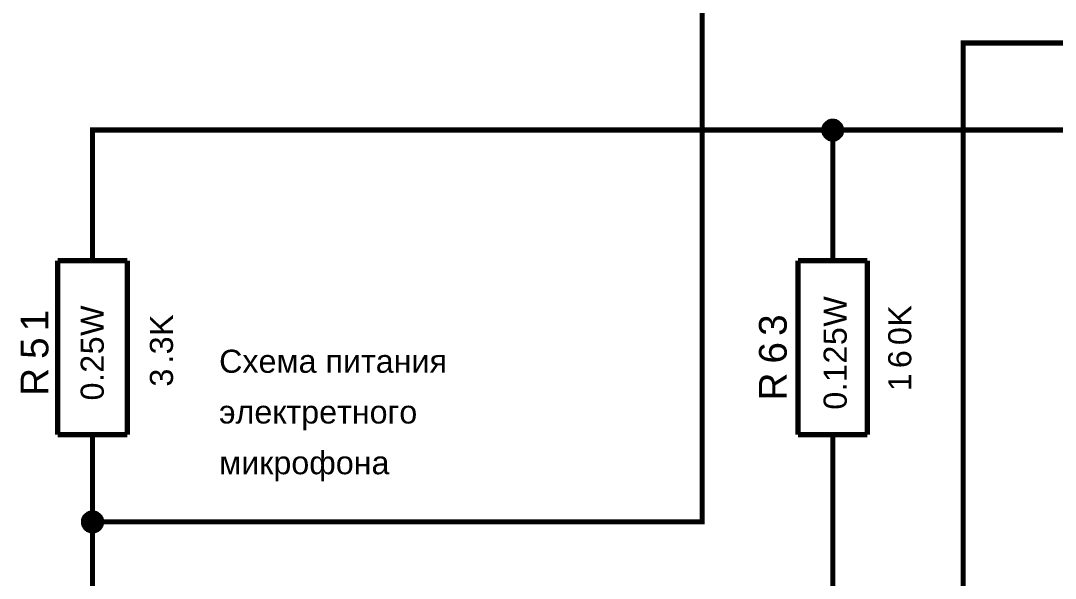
# Model space of a CAD drawing. Header units: millimetres. Extents: x -2024 to 917, y -725 to 13.
# Drawn here: x 273 to 332.4, y -187 to -155 of the extents above; entities that cross this region are included whole.
import ezdxf

# ---------------------------------------------------------------- set-up
doc = ezdxf.new("R2010")
doc.units = ezdxf.units.MM
doc.layers.add('Sheet', color=255, linetype='Continuous')
doc.styles.get("Standard").update_dxf_attribs({"font": 'arial.ttf'})

msp = doc.modelspace()

# ---------------------------------------------------------------- linework, layer by layer
at = {"layer": 'Sheet'}
for points, const_width in [([(312.16, -146.296), (312.16, -183.785), (277.171, -183.785)], 0.3), ([(319.658, -191.287), (327.139, -191.287), (327.139, -156.281), (389.619, -156.281)], 0.3), ([(319.145, -161.282), (319.145, -161.265), (319.145, -161.232), (319.145, -161.216), (319.162, -161.183), (319.162, -161.166), (319.162, -161.133), (319.178, -161.116), (319.178, -161.1), (319.195, -161.067), (319.211, -161.05), (319.228, -161.034), (319.228, -161), (319.244, -160.984), (319.261, -160.967), (319.277, -160.951), (319.294, -160.934), (319.31, -160.918), (319.327, -160.901), (319.36, -160.884), (319.377, -160.868), (319.393, -160.851), (319.41, -160.851), (319.443, -160.835), (319.459, -160.818), (319.476, -160.818), (319.509, -160.802), (319.526, -160.802), (319.559, -160.802), (319.575, -160.785), (319.608, -160.785), (319.625, -160.785), (319.658, -160.785)], 0.3), ([(319.145, -161.282), (319.145, -161.265), (319.145, -161.232), (319.145, -161.216), (319.162, -161.183), (319.162, -161.166), (319.162, -161.133), (319.178, -161.116), (319.178, -161.1), (319.195, -161.067), (319.211, -161.05), (319.228, -161.034), (319.228, -161), (319.244, -160.984), (319.261, -160.967), (319.277, -160.951), (319.294, -160.934), (319.31, -160.918), (319.327, -160.901), (319.36, -160.884), (319.377, -160.868), (319.393, -160.851), (319.41, -160.851), (319.443, -160.835), (319.459, -160.818), (319.476, -160.818), (319.509, -160.802), (319.526, -160.802), (319.559, -160.802), (319.575, -160.785), (319.608, -160.785), (319.625, -160.785), (319.658, -160.785)], 0.3), ([(319.145, -161.282), (319.145, -161.265), (319.145, -161.232), (319.145, -161.216), (319.162, -161.183), (319.162, -161.166), (319.162, -161.133), (319.178, -161.116), (319.178, -161.1), (319.195, -161.067), (319.211, -161.05), (319.228, -161.034), (319.228, -161), (319.244, -160.984), (319.261, -160.967), (319.277, -160.951), (319.294, -160.934), (319.31, -160.918), (319.327, -160.901), (319.36, -160.884), (319.377, -160.868), (319.393, -160.851), (319.41, -160.851), (319.443, -160.835), (319.459, -160.818), (319.476, -160.818), (319.509, -160.802), (319.526, -160.802), (319.559, -160.802), (319.575, -160.785), (319.608, -160.785), (319.625, -160.785), (319.658, -160.785)], 0.3), ([(319.145, -161.282), (319.145, -161.265), (319.145, -161.232), (319.145, -161.216), (319.162, -161.183), (319.162, -161.166), (319.162, -161.133), (319.178, -161.116), (319.178, -161.1), (319.195, -161.067), (319.211, -161.05), (319.228, -161.034), (319.228, -161), (319.244, -160.984), (319.261, -160.967), (319.277, -160.951), (319.294, -160.934), (319.31, -160.918), (319.327, -160.901), (319.36, -160.884), (319.377, -160.868), (319.393, -160.851), (319.41, -160.851), (319.443, -160.835), (319.459, -160.818), (319.476, -160.818), (319.509, -160.802), (319.526, -160.802), (319.559, -160.802), (319.575, -160.785), (319.608, -160.785), (319.625, -160.785), (319.658, -160.785)], 0.3), ([(319.145, -161.282), (319.145, -161.265), (319.145, -161.232), (319.145, -161.216), (319.162, -161.183), (319.162, -161.166), (319.162, -161.133), (319.178, -161.116), (319.178, -161.1), (319.195, -161.067), (319.211, -161.05), (319.228, -161.034), (319.228, -161), (319.244, -160.984), (319.261, -160.967), (319.277, -160.951), (319.294, -160.934), (319.31, -160.918), (319.327, -160.901), (319.36, -160.884), (319.377, -160.868), (319.393, -160.851), (319.41, -160.851), (319.443, -160.835), (319.459, -160.818), (319.476, -160.818), (319.509, -160.802), (319.526, -160.802), (319.559, -160.802), (319.575, -160.785), (319.608, -160.785), (319.625, -160.785), (319.658, -160.785)], 0.0991), ([(319.145, -161.282), (319.145, -161.265), (319.145, -161.232), (319.145, -161.216), (319.162, -161.183), (319.162, -161.166), (319.162, -161.133), (319.178, -161.116), (319.178, -161.1), (319.195, -161.067), (319.211, -161.05), (319.228, -161.034), (319.228, -161), (319.244, -160.984), (319.261, -160.967), (319.277, -160.951), (319.294, -160.934), (319.31, -160.918), (319.327, -160.901), (319.36, -160.884), (319.377, -160.868), (319.393, -160.851), (319.41, -160.851), (319.443, -160.835), (319.459, -160.818), (319.476, -160.818), (319.509, -160.802), (319.526, -160.802), (319.559, -160.802), (319.575, -160.785), (319.608, -160.785), (319.625, -160.785), (319.658, -160.785)], 0.0991), ([(319.145, -161.282), (319.145, -161.265), (319.145, -161.232), (319.145, -161.216), (319.162, -161.183), (319.162, -161.166), (319.162, -161.133), (319.178, -161.116), (319.178, -161.1), (319.195, -161.067), (319.211, -161.05), (319.228, -161.034), (319.228, -161), (319.244, -160.984), (319.261, -160.967), (319.277, -160.951), (319.294, -160.934), (319.31, -160.918), (319.327, -160.901), (319.36, -160.884), (319.377, -160.868), (319.393, -160.851), (319.41, -160.851), (319.443, -160.835), (319.459, -160.818), (319.476, -160.818), (319.509, -160.802), (319.526, -160.802), (319.559, -160.802), (319.575, -160.785), (319.608, -160.785), (319.625, -160.785), (319.658, -160.785)], 0.0991), ([(319.145, -161.282), (319.145, -161.265), (319.145, -161.232), (319.145, -161.216), (319.162, -161.183), (319.162, -161.166), (319.162, -161.133), (319.178, -161.116), (319.178, -161.1), (319.195, -161.067), (319.211, -161.05), (319.228, -161.034), (319.228, -161), (319.244, -160.984), (319.261, -160.967), (319.277, -160.951), (319.294, -160.934), (319.31, -160.918), (319.327, -160.901), (319.36, -160.884), (319.377, -160.868), (319.393, -160.851), (319.41, -160.851), (319.443, -160.835), (319.459, -160.818), (319.476, -160.818), (319.509, -160.802), (319.526, -160.802), (319.559, -160.802), (319.575, -160.785), (319.608, -160.785), (319.625, -160.785), (319.658, -160.785)], 0.0991), ([(319.658, -160.785), (319.658, -160.785)], 0.3), ([(319.658, -160.785), (319.675, -160.785), (319.708, -160.785), (319.724, -160.785), (319.757, -160.802), (319.774, -160.802), (319.807, -160.802), (319.824, -160.818), (319.84, -160.818), (319.873, -160.835), (319.89, -160.851), (319.906, -160.851), (319.939, -160.868), (319.956, -160.884), (319.973, -160.901), (319.989, -160.918), (320.006, -160.934), (320.022, -160.951), (320.039, -160.967), (320.055, -160.984), (320.072, -161), (320.088, -161.034), (320.088, -161.05), (320.105, -161.067), (320.121, -161.1), (320.121, -161.116), (320.138, -161.133), (320.138, -161.166), (320.138, -161.183), (320.155, -161.216), (320.155, -161.232), (320.155, -161.265), (320.155, -161.282)], 0.3), ([(319.658, -160.785), (319.658, -160.785)], 0.3), ([(319.658, -160.785), (319.675, -160.785), (319.708, -160.785), (319.724, -160.785), (319.757, -160.802), (319.774, -160.802), (319.807, -160.802), (319.824, -160.818), (319.84, -160.818), (319.873, -160.835), (319.89, -160.851), (319.906, -160.851), (319.939, -160.868), (319.956, -160.884), (319.973, -160.901), (319.989, -160.918), (320.006, -160.934), (320.022, -160.951), (320.039, -160.967), (320.055, -160.984), (320.072, -161), (320.088, -161.034), (320.088, -161.05), (320.105, -161.067), (320.121, -161.1), (320.121, -161.116), (320.138, -161.133), (320.138, -161.166), (320.138, -161.183), (320.155, -161.216), (320.155, -161.232), (320.155, -161.265), (320.155, -161.282)], 0.3), ([(319.658, -160.785), (319.658, -160.785)], 0.3), ([(319.658, -160.785), (319.675, -160.785), (319.708, -160.785), (319.724, -160.785), (319.757, -160.802), (319.774, -160.802), (319.807, -160.802), (319.824, -160.818), (319.84, -160.818), (319.873, -160.835), (319.89, -160.851), (319.906, -160.851), (319.939, -160.868), (319.956, -160.884), (319.973, -160.901), (319.989, -160.918), (320.006, -160.934), (320.022, -160.951), (320.039, -160.967), (320.055, -160.984), (320.072, -161), (320.088, -161.034), (320.088, -161.05), (320.105, -161.067), (320.121, -161.1), (320.121, -161.116), (320.138, -161.133), (320.138, -161.166), (320.138, -161.183), (320.155, -161.216), (320.155, -161.232), (320.155, -161.265), (320.155, -161.282)], 0.3), ([(319.658, -160.785), (319.658, -160.785)], 0.3), ([(319.658, -160.785), (319.675, -160.785), (319.708, -160.785), (319.724, -160.785), (319.757, -160.802), (319.774, -160.802), (319.807, -160.802), (319.824, -160.818), (319.84, -160.818), (319.873, -160.835), (319.89, -160.851), (319.906, -160.851), (319.939, -160.868), (319.956, -160.884), (319.973, -160.901), (319.989, -160.918), (320.006, -160.934), (320.022, -160.951), (320.039, -160.967), (320.055, -160.984), (320.072, -161), (320.088, -161.034), (320.088, -161.05), (320.105, -161.067), (320.121, -161.1), (320.121, -161.116), (320.138, -161.133), (320.138, -161.166), (320.138, -161.183), (320.155, -161.216), (320.155, -161.232), (320.155, -161.265), (320.155, -161.282)], 0.3), ([(319.658, -160.785), (319.658, -160.785)], 0.0991), ([(319.658, -160.785), (319.675, -160.785), (319.708, -160.785), (319.724, -160.785), (319.757, -160.802), (319.774, -160.802), (319.807, -160.802), (319.824, -160.818), (319.84, -160.818), (319.873, -160.835), (319.89, -160.851), (319.906, -160.851), (319.939, -160.868), (319.956, -160.884), (319.973, -160.901), (319.989, -160.918), (320.006, -160.934), (320.022, -160.951), (320.039, -160.967), (320.055, -160.984), (320.072, -161), (320.088, -161.034), (320.088, -161.05), (320.105, -161.067), (320.121, -161.1), (320.121, -161.116), (320.138, -161.133), (320.138, -161.166), (320.138, -161.183), (320.155, -161.216), (320.155, -161.232), (320.155, -161.265), (320.155, -161.282)], 0.0991), ([(319.658, -160.785), (319.658, -160.785)], 0.0991), ([(319.658, -160.785), (319.675, -160.785), (319.708, -160.785), (319.724, -160.785), (319.757, -160.802), (319.774, -160.802), (319.807, -160.802), (319.824, -160.818), (319.84, -160.818), (319.873, -160.835), (319.89, -160.851), (319.906, -160.851), (319.939, -160.868), (319.956, -160.884), (319.973, -160.901), (319.989, -160.918), (320.006, -160.934), (320.022, -160.951), (320.039, -160.967), (320.055, -160.984), (320.072, -161), (320.088, -161.034), (320.088, -161.05), (320.105, -161.067), (320.121, -161.1), (320.121, -161.116), (320.138, -161.133), (320.138, -161.166), (320.138, -161.183), (320.155, -161.216), (320.155, -161.232), (320.155, -161.265), (320.155, -161.282)], 0.0991), ([(319.658, -160.785), (319.658, -160.785)], 0.0991), ([(319.658, -160.785), (319.675, -160.785), (319.708, -160.785), (319.724, -160.785), (319.757, -160.802), (319.774, -160.802), (319.807, -160.802), (319.824, -160.818), (319.84, -160.818), (319.873, -160.835), (319.89, -160.851), (319.906, -160.851), (319.939, -160.868), (319.956, -160.884), (319.973, -160.901), (319.989, -160.918), (320.006, -160.934), (320.022, -160.951), (320.039, -160.967), (320.055, -160.984), (320.072, -161), (320.088, -161.034), (320.088, -161.05), (320.105, -161.067), (320.121, -161.1), (320.121, -161.116), (320.138, -161.133), (320.138, -161.166), (320.138, -161.183), (320.155, -161.216), (320.155, -161.232), (320.155, -161.265), (320.155, -161.282)], 0.0991), ([(319.658, -160.785), (319.658, -160.785)], 0.0991), ([(319.658, -160.785), (319.675, -160.785), (319.708, -160.785), (319.724, -160.785), (319.757, -160.802), (319.774, -160.802), (319.807, -160.802), (319.824, -160.818), (319.84, -160.818), (319.873, -160.835), (319.89, -160.851), (319.906, -160.851), (319.939, -160.868), (319.956, -160.884), (319.973, -160.901), (319.989, -160.918), (320.006, -160.934), (320.022, -160.951), (320.039, -160.967), (320.055, -160.984), (320.072, -161), (320.088, -161.034), (320.088, -161.05), (320.105, -161.067), (320.121, -161.1), (320.121, -161.116), (320.138, -161.133), (320.138, -161.166), (320.138, -161.183), (320.155, -161.216), (320.155, -161.232), (320.155, -161.265), (320.155, -161.282)], 0.0991), ([(277.171, -166.283), (277.171, -161.282), (319.658, -161.282), (337.136, -161.282)], 0.3), ([(319.658, -161.795), (319.625, -161.795), (319.608, -161.795), (319.575, -161.795), (319.559, -161.779), (319.526, -161.779), (319.509, -161.779), (319.476, -161.762), (319.459, -161.762), (319.443, -161.746), (319.41, -161.729), (319.393, -161.712), (319.377, -161.712), (319.36, -161.696), (319.327, -161.679), (319.31, -161.663), (319.294, -161.646), (319.277, -161.63), (319.261, -161.613), (319.244, -161.58), (319.228, -161.563), (319.228, -161.547), (319.211, -161.53), (319.195, -161.497), (319.178, -161.481), (319.178, -161.464), (319.162, -161.431), (319.162, -161.414), (319.162, -161.381), (319.145, -161.365), (319.145, -161.332), (319.145, -161.315), (319.145, -161.282)], 0.3), ([(319.145, -161.282), (319.145, -161.282)], 0.3), ([(319.658, -161.795), (319.625, -161.795), (319.608, -161.795), (319.575, -161.795), (319.559, -161.779), (319.526, -161.779), (319.509, -161.779), (319.476, -161.762), (319.459, -161.762), (319.443, -161.746), (319.41, -161.729), (319.393, -161.712), (319.377, -161.712), (319.36, -161.696), (319.327, -161.679), (319.31, -161.663), (319.294, -161.646), (319.277, -161.63), (319.261, -161.613), (319.244, -161.58), (319.228, -161.563), (319.228, -161.547), (319.211, -161.53), (319.195, -161.497), (319.178, -161.481), (319.178, -161.464), (319.162, -161.431), (319.162, -161.414), (319.162, -161.381), (319.145, -161.365), (319.145, -161.332), (319.145, -161.315), (319.145, -161.282)], 0.3), ([(319.145, -161.282), (319.145, -161.282)], 0.3), ([(319.658, -161.795), (319.625, -161.795), (319.608, -161.795), (319.575, -161.795), (319.559, -161.779), (319.526, -161.779), (319.509, -161.779), (319.476, -161.762), (319.459, -161.762), (319.443, -161.746), (319.41, -161.729), (319.393, -161.712), (319.377, -161.712), (319.36, -161.696), (319.327, -161.679), (319.31, -161.663), (319.294, -161.646), (319.277, -161.63), (319.261, -161.613), (319.244, -161.58), (319.228, -161.563), (319.228, -161.547), (319.211, -161.53), (319.195, -161.497), (319.178, -161.481), (319.178, -161.464), (319.162, -161.431), (319.162, -161.414), (319.162, -161.381), (319.145, -161.365), (319.145, -161.332), (319.145, -161.315), (319.145, -161.282)], 0.3), ([(319.145, -161.282), (319.145, -161.282)], 0.3), ([(319.658, -161.795), (319.625, -161.795), (319.608, -161.795), (319.575, -161.795), (319.559, -161.779), (319.526, -161.779), (319.509, -161.779), (319.476, -161.762), (319.459, -161.762), (319.443, -161.746), (319.41, -161.729), (319.393, -161.712), (319.377, -161.712), (319.36, -161.696), (319.327, -161.679), (319.31, -161.663), (319.294, -161.646), (319.277, -161.63), (319.261, -161.613), (319.244, -161.58), (319.228, -161.563), (319.228, -161.547), (319.211, -161.53), (319.195, -161.497), (319.178, -161.481), (319.178, -161.464), (319.162, -161.431), (319.162, -161.414), (319.162, -161.381), (319.145, -161.365), (319.145, -161.332), (319.145, -161.315), (319.145, -161.282)], 0.3), ([(319.145, -161.282), (319.145, -161.282)], 0.3), ([(319.658, -161.795), (319.625, -161.795), (319.608, -161.795), (319.575, -161.795), (319.559, -161.779), (319.526, -161.779), (319.509, -161.779), (319.476, -161.762), (319.459, -161.762), (319.443, -161.746), (319.41, -161.729), (319.393, -161.712), (319.377, -161.712), (319.36, -161.696), (319.327, -161.679), (319.31, -161.663), (319.294, -161.646), (319.277, -161.63), (319.261, -161.613), (319.244, -161.58), (319.228, -161.563), (319.228, -161.547), (319.211, -161.53), (319.195, -161.497), (319.178, -161.481), (319.178, -161.464), (319.162, -161.431), (319.162, -161.414), (319.162, -161.381), (319.145, -161.365), (319.145, -161.332), (319.145, -161.315), (319.145, -161.282)], 0.0991), ([(319.145, -161.282), (319.145, -161.282)], 0.0991), ([(319.658, -161.795), (319.625, -161.795), (319.608, -161.795), (319.575, -161.795), (319.559, -161.779), (319.526, -161.779), (319.509, -161.779), (319.476, -161.762), (319.459, -161.762), (319.443, -161.746), (319.41, -161.729), (319.393, -161.712), (319.377, -161.712), (319.36, -161.696), (319.327, -161.679), (319.31, -161.663), (319.294, -161.646), (319.277, -161.63), (319.261, -161.613), (319.244, -161.58), (319.228, -161.563), (319.228, -161.547), (319.211, -161.53), (319.195, -161.497), (319.178, -161.481), (319.178, -161.464), (319.162, -161.431), (319.162, -161.414), (319.162, -161.381), (319.145, -161.365), (319.145, -161.332), (319.145, -161.315), (319.145, -161.282)], 0.0991), ([(319.145, -161.282), (319.145, -161.282)], 0.0991), ([(319.658, -161.795), (319.625, -161.795), (319.608, -161.795), (319.575, -161.795), (319.559, -161.779), (319.526, -161.779), (319.509, -161.779), (319.476, -161.762), (319.459, -161.762), (319.443, -161.746), (319.41, -161.729), (319.393, -161.712), (319.377, -161.712), (319.36, -161.696), (319.327, -161.679), (319.31, -161.663), (319.294, -161.646), (319.277, -161.63), (319.261, -161.613), (319.244, -161.58), (319.228, -161.563), (319.228, -161.547), (319.211, -161.53), (319.195, -161.497), (319.178, -161.481), (319.178, -161.464), (319.162, -161.431), (319.162, -161.414), (319.162, -161.381), (319.145, -161.365), (319.145, -161.332), (319.145, -161.315), (319.145, -161.282)], 0.0991), ([(319.145, -161.282), (319.145, -161.282)], 0.0991), ([(319.658, -161.795), (319.625, -161.795), (319.608, -161.795), (319.575, -161.795), (319.559, -161.779), (319.526, -161.779), (319.509, -161.779), (319.476, -161.762), (319.459, -161.762), (319.443, -161.746), (319.41, -161.729), (319.393, -161.712), (319.377, -161.712), (319.36, -161.696), (319.327, -161.679), (319.31, -161.663), (319.294, -161.646), (319.277, -161.63), (319.261, -161.613), (319.244, -161.58), (319.228, -161.563), (319.228, -161.547), (319.211, -161.53), (319.195, -161.497), (319.178, -161.481), (319.178, -161.464), (319.162, -161.431), (319.162, -161.414), (319.162, -161.381), (319.145, -161.365), (319.145, -161.332), (319.145, -161.315), (319.145, -161.282)], 0.0991), ([(319.145, -161.282), (319.145, -161.282)], 0.0991), ([(319.658, -166.283), (319.658, -161.282)], 0.3), ([(320.155, -161.282), (320.155, -161.315), (320.155, -161.332), (320.155, -161.365), (320.138, -161.381), (320.138, -161.414), (320.138, -161.431), (320.121, -161.464), (320.121, -161.481), (320.105, -161.497), (320.088, -161.53), (320.088, -161.547), (320.072, -161.563), (320.055, -161.58), (320.039, -161.613), (320.022, -161.63), (320.006, -161.646), (319.989, -161.663), (319.973, -161.679), (319.956, -161.696), (319.939, -161.712), (319.906, -161.712), (319.89, -161.729), (319.873, -161.746), (319.84, -161.762), (319.824, -161.762), (319.807, -161.779), (319.774, -161.779), (319.757, -161.779), (319.724, -161.795), (319.708, -161.795), (319.675, -161.795), (319.658, -161.795)], 0.3), ([(320.155, -161.282), (320.155, -161.315), (320.155, -161.332), (320.155, -161.365), (320.138, -161.381), (320.138, -161.414), (320.138, -161.431), (320.121, -161.464), (320.121, -161.481), (320.105, -161.497), (320.088, -161.53), (320.088, -161.547), (320.072, -161.563), (320.055, -161.58), (320.039, -161.613), (320.022, -161.63), (320.006, -161.646), (319.989, -161.663), (319.973, -161.679), (319.956, -161.696), (319.939, -161.712), (319.906, -161.712), (319.89, -161.729), (319.873, -161.746), (319.84, -161.762), (319.824, -161.762), (319.807, -161.779), (319.774, -161.779), (319.757, -161.779), (319.724, -161.795), (319.708, -161.795), (319.675, -161.795), (319.658, -161.795)], 0.3), ([(320.155, -161.282), (320.155, -161.315), (320.155, -161.332), (320.155, -161.365), (320.138, -161.381), (320.138, -161.414), (320.138, -161.431), (320.121, -161.464), (320.121, -161.481), (320.105, -161.497), (320.088, -161.53), (320.088, -161.547), (320.072, -161.563), (320.055, -161.58), (320.039, -161.613), (320.022, -161.63), (320.006, -161.646), (319.989, -161.663), (319.973, -161.679), (319.956, -161.696), (319.939, -161.712), (319.906, -161.712), (319.89, -161.729), (319.873, -161.746), (319.84, -161.762), (319.824, -161.762), (319.807, -161.779), (319.774, -161.779), (319.757, -161.779), (319.724, -161.795), (319.708, -161.795), (319.675, -161.795), (319.658, -161.795)], 0.3), ([(320.155, -161.282), (320.155, -161.315), (320.155, -161.332), (320.155, -161.365), (320.138, -161.381), (320.138, -161.414), (320.138, -161.431), (320.121, -161.464), (320.121, -161.481), (320.105, -161.497), (320.088, -161.53), (320.088, -161.547), (320.072, -161.563), (320.055, -161.58), (320.039, -161.613), (320.022, -161.63), (320.006, -161.646), (319.989, -161.663), (319.973, -161.679), (319.956, -161.696), (319.939, -161.712), (319.906, -161.712), (319.89, -161.729), (319.873, -161.746), (319.84, -161.762), (319.824, -161.762), (319.807, -161.779), (319.774, -161.779), (319.757, -161.779), (319.724, -161.795), (319.708, -161.795), (319.675, -161.795), (319.658, -161.795)], 0.3), ([(320.155, -161.282), (320.155, -161.315), (320.155, -161.332), (320.155, -161.365), (320.138, -161.381), (320.138, -161.414), (320.138, -161.431), (320.121, -161.464), (320.121, -161.481), (320.105, -161.497), (320.088, -161.53), (320.088, -161.547), (320.072, -161.563), (320.055, -161.58), (320.039, -161.613), (320.022, -161.63), (320.006, -161.646), (319.989, -161.663), (319.973, -161.679), (319.956, -161.696), (319.939, -161.712), (319.906, -161.712), (319.89, -161.729), (319.873, -161.746), (319.84, -161.762), (319.824, -161.762), (319.807, -161.779), (319.774, -161.779), (319.757, -161.779), (319.724, -161.795), (319.708, -161.795), (319.675, -161.795), (319.658, -161.795)], 0.0991), ([(320.155, -161.282), (320.155, -161.315), (320.155, -161.332), (320.155, -161.365), (320.138, -161.381), (320.138, -161.414), (320.138, -161.431), (320.121, -161.464), (320.121, -161.481), (320.105, -161.497), (320.088, -161.53), (320.088, -161.547), (320.072, -161.563), (320.055, -161.58), (320.039, -161.613), (320.022, -161.63), (320.006, -161.646), (319.989, -161.663), (319.973, -161.679), (319.956, -161.696), (319.939, -161.712), (319.906, -161.712), (319.89, -161.729), (319.873, -161.746), (319.84, -161.762), (319.824, -161.762), (319.807, -161.779), (319.774, -161.779), (319.757, -161.779), (319.724, -161.795), (319.708, -161.795), (319.675, -161.795), (319.658, -161.795)], 0.0991), ([(320.155, -161.282), (320.155, -161.315), (320.155, -161.332), (320.155, -161.365), (320.138, -161.381), (320.138, -161.414), (320.138, -161.431), (320.121, -161.464), (320.121, -161.481), (320.105, -161.497), (320.088, -161.53), (320.088, -161.547), (320.072, -161.563), (320.055, -161.58), (320.039, -161.613), (320.022, -161.63), (320.006, -161.646), (319.989, -161.663), (319.973, -161.679), (319.956, -161.696), (319.939, -161.712), (319.906, -161.712), (319.89, -161.729), (319.873, -161.746), (319.84, -161.762), (319.824, -161.762), (319.807, -161.779), (319.774, -161.779), (319.757, -161.779), (319.724, -161.795), (319.708, -161.795), (319.675, -161.795), (319.658, -161.795)], 0.0991), ([(320.155, -161.282), (320.155, -161.315), (320.155, -161.332), (320.155, -161.365), (320.138, -161.381), (320.138, -161.414), (320.138, -161.431), (320.121, -161.464), (320.121, -161.481), (320.105, -161.497), (320.088, -161.53), (320.088, -161.547), (320.072, -161.563), (320.055, -161.58), (320.039, -161.613), (320.022, -161.63), (320.006, -161.646), (319.989, -161.663), (319.973, -161.679), (319.956, -161.696), (319.939, -161.712), (319.906, -161.712), (319.89, -161.729), (319.873, -161.746), (319.84, -161.762), (319.824, -161.762), (319.807, -161.779), (319.774, -161.779), (319.757, -161.779), (319.724, -161.795), (319.708, -161.795), (319.675, -161.795), (319.658, -161.795)], 0.0991), ([(320.155, -161.282), (320.155, -161.282), (320.155, -161.282), (320.155, -161.282), (320.155, -161.282), (320.155, -161.282), (320.155, -161.282), (320.155, -161.282), (320.155, -161.282), (320.155, -161.282), (320.155, -161.282), (320.155, -161.282), (320.155, -161.282), (320.155, -161.282), (320.155, -161.282), (320.155, -161.282), (320.155, -161.282), (320.155, -161.282), (320.155, -161.282), (320.155, -161.282), (320.155, -161.282), (320.155, -161.282), (320.155, -161.282), (320.155, -161.282), (320.155, -161.282), (320.155, -161.282), (320.155, -161.282), (320.155, -161.282), (320.155, -161.282), (320.155, -161.282), (320.155, -161.282), (320.155, -161.282), (320.155, -161.282)], 0.3), ([(320.155, -161.282), (320.155, -161.282)], 0.3), ([(320.155, -161.282), (320.155, -161.282), (320.155, -161.282), (320.155, -161.282), (320.155, -161.282), (320.155, -161.282), (320.155, -161.282), (320.155, -161.282), (320.155, -161.282), (320.155, -161.282), (320.155, -161.282), (320.155, -161.282), (320.155, -161.282), (320.155, -161.282), (320.155, -161.282), (320.155, -161.282), (320.155, -161.282), (320.155, -161.282), (320.155, -161.282), (320.155, -161.282), (320.155, -161.282), (320.155, -161.282), (320.155, -161.282), (320.155, -161.282), (320.155, -161.282), (320.155, -161.282), (320.155, -161.282), (320.155, -161.282), (320.155, -161.282), (320.155, -161.282), (320.155, -161.282), (320.155, -161.282), (320.155, -161.282)], 0.3), ([(320.155, -161.282), (320.155, -161.282)], 0.3), ([(320.155, -161.282), (320.155, -161.282), (320.155, -161.282), (320.155, -161.282), (320.155, -161.282), (320.155, -161.282), (320.155, -161.282), (320.155, -161.282), (320.155, -161.282), (320.155, -161.282), (320.155, -161.282), (320.155, -161.282), (320.155, -161.282), (320.155, -161.282), (320.155, -161.282), (320.155, -161.282), (320.155, -161.282), (320.155, -161.282), (320.155, -161.282), (320.155, -161.282), (320.155, -161.282), (320.155, -161.282), (320.155, -161.282), (320.155, -161.282), (320.155, -161.282), (320.155, -161.282), (320.155, -161.282), (320.155, -161.282), (320.155, -161.282), (320.155, -161.282), (320.155, -161.282), (320.155, -161.282), (320.155, -161.282)], 0.3), ([(320.155, -161.282), (320.155, -161.282)], 0.3), ([(320.155, -161.282), (320.155, -161.282), (320.155, -161.282), (320.155, -161.282), (320.155, -161.282), (320.155, -161.282), (320.155, -161.282), (320.155, -161.282), (320.155, -161.282), (320.155, -161.282), (320.155, -161.282), (320.155, -161.282), (320.155, -161.282), (320.155, -161.282), (320.155, -161.282), (320.155, -161.282), (320.155, -161.282), (320.155, -161.282), (320.155, -161.282), (320.155, -161.282), (320.155, -161.282), (320.155, -161.282), (320.155, -161.282), (320.155, -161.282), (320.155, -161.282), (320.155, -161.282), (320.155, -161.282), (320.155, -161.282), (320.155, -161.282), (320.155, -161.282), (320.155, -161.282), (320.155, -161.282), (320.155, -161.282)], 0.3), ([(320.155, -161.282), (320.155, -161.282)], 0.3), ([(320.155, -161.282), (320.155, -161.282), (320.155, -161.282), (320.155, -161.282), (320.155, -161.282), (320.155, -161.282), (320.155, -161.282), (320.155, -161.282), (320.155, -161.282), (320.155, -161.282), (320.155, -161.282), (320.155, -161.282), (320.155, -161.282), (320.155, -161.282), (320.155, -161.282), (320.155, -161.282), (320.155, -161.282), (320.155, -161.282), (320.155, -161.282), (320.155, -161.282), (320.155, -161.282), (320.155, -161.282), (320.155, -161.282), (320.155, -161.282), (320.155, -161.282), (320.155, -161.282), (320.155, -161.282), (320.155, -161.282), (320.155, -161.282), (320.155, -161.282), (320.155, -161.282), (320.155, -161.282), (320.155, -161.282)], 0.0991), ([(320.155, -161.282), (320.155, -161.282)], 0.0991), ([(320.155, -161.282), (320.155, -161.282), (320.155, -161.282), (320.155, -161.282), (320.155, -161.282), (320.155, -161.282), (320.155, -161.282), (320.155, -161.282), (320.155, -161.282), (320.155, -161.282), (320.155, -161.282), (320.155, -161.282), (320.155, -161.282), (320.155, -161.282), (320.155, -161.282), (320.155, -161.282), (320.155, -161.282), (320.155, -161.282), (320.155, -161.282), (320.155, -161.282), (320.155, -161.282), (320.155, -161.282), (320.155, -161.282), (320.155, -161.282), (320.155, -161.282), (320.155, -161.282), (320.155, -161.282), (320.155, -161.282), (320.155, -161.282), (320.155, -161.282), (320.155, -161.282), (320.155, -161.282), (320.155, -161.282)], 0.0991), ([(320.155, -161.282), (320.155, -161.282)], 0.0991), ([(320.155, -161.282), (320.155, -161.282), (320.155, -161.282), (320.155, -161.282), (320.155, -161.282), (320.155, -161.282), (320.155, -161.282), (320.155, -161.282), (320.155, -161.282), (320.155, -161.282), (320.155, -161.282), (320.155, -161.282), (320.155, -161.282), (320.155, -161.282), (320.155, -161.282), (320.155, -161.282), (320.155, -161.282), (320.155, -161.282), (320.155, -161.282), (320.155, -161.282), (320.155, -161.282), (320.155, -161.282), (320.155, -161.282), (320.155, -161.282), (320.155, -161.282), (320.155, -161.282), (320.155, -161.282), (320.155, -161.282), (320.155, -161.282), (320.155, -161.282), (320.155, -161.282), (320.155, -161.282), (320.155, -161.282)], 0.0991), ([(320.155, -161.282), (320.155, -161.282)], 0.0991), ([(320.155, -161.282), (320.155, -161.282), (320.155, -161.282), (320.155, -161.282), (320.155, -161.282), (320.155, -161.282), (320.155, -161.282), (320.155, -161.282), (320.155, -161.282), (320.155, -161.282), (320.155, -161.282), (320.155, -161.282), (320.155, -161.282), (320.155, -161.282), (320.155, -161.282), (320.155, -161.282), (320.155, -161.282), (320.155, -161.282), (320.155, -161.282), (320.155, -161.282), (320.155, -161.282), (320.155, -161.282), (320.155, -161.282), (320.155, -161.282), (320.155, -161.282), (320.155, -161.282), (320.155, -161.282), (320.155, -161.282), (320.155, -161.282), (320.155, -161.282), (320.155, -161.282), (320.155, -161.282), (320.155, -161.282)], 0.0991), ([(320.155, -161.282), (320.155, -161.282)], 0.0991), ([(277.171, -168.783), (277.171, -166.283)], 0.3), ([(319.658, -168.783), (319.658, -166.283)], 0.3), ([(275.169, -168.783), (279.174, -168.783)], 0.3), ([(275.169, -178.785), (275.169, -168.783)], 0.3), ([(279.174, -178.785), (279.174, -168.783)], 0.3), ([(317.655, -168.783), (321.644, -168.783)], 0.3), ([(317.655, -178.785), (317.655, -168.783)], 0.3), ([(321.644, -178.785), (321.644, -168.783)], 0.3), ([(275.169, -178.785), (279.174, -178.785)], 0.3), ([(277.171, -178.785), (277.171, -181.285)], 0.3), ([(317.655, -178.785), (321.644, -178.785)], 0.3), ([(319.658, -178.785), (319.658, -181.285)], 0.3), ([(277.171, -181.285), (277.171, -183.785), (277.171, -197.546)], 0.3), ([(319.658, -181.285), (319.658, -191.287), (319.658, -193.787)], 0.3), ([(276.658, -183.785), (276.658, -183.752), (276.658, -183.736), (276.658, -183.703), (276.675, -183.686), (276.675, -183.653), (276.675, -183.636), (276.691, -183.62), (276.691, -183.587), (276.708, -183.57), (276.725, -183.554), (276.741, -183.52), (276.741, -183.504), (276.758, -183.487), (276.774, -183.471), (276.791, -183.454), (276.807, -183.438), (276.824, -183.421), (276.84, -183.405), (276.874, -183.388), (276.89, -183.371), (276.907, -183.355), (276.923, -183.355), (276.956, -183.338), (276.973, -183.322), (276.989, -183.322), (277.022, -183.305), (277.039, -183.305), (277.072, -183.305), (277.089, -183.289), (277.122, -183.289), (277.138, -183.289), (277.171, -183.289)], 0.3), ([(276.658, -183.785), (276.658, -183.752), (276.658, -183.736), (276.658, -183.703), (276.675, -183.686), (276.675, -183.653), (276.675, -183.636), (276.691, -183.62), (276.691, -183.587), (276.708, -183.57), (276.725, -183.554), (276.741, -183.52), (276.741, -183.504), (276.758, -183.487), (276.774, -183.471), (276.791, -183.454), (276.807, -183.438), (276.824, -183.421), (276.84, -183.405), (276.874, -183.388), (276.89, -183.371), (276.907, -183.355), (276.923, -183.355), (276.956, -183.338), (276.973, -183.322), (276.989, -183.322), (277.022, -183.305), (277.039, -183.305), (277.072, -183.305), (277.089, -183.289), (277.122, -183.289), (277.138, -183.289), (277.171, -183.289)], 0.3), ([(276.658, -183.785), (276.658, -183.752), (276.658, -183.736), (276.658, -183.703), (276.675, -183.686), (276.675, -183.653), (276.675, -183.636), (276.691, -183.62), (276.691, -183.587), (276.708, -183.57), (276.725, -183.554), (276.741, -183.52), (276.741, -183.504), (276.758, -183.487), (276.774, -183.471), (276.791, -183.454), (276.807, -183.438), (276.824, -183.421), (276.84, -183.405), (276.874, -183.388), (276.89, -183.371), (276.907, -183.355), (276.923, -183.355), (276.956, -183.338), (276.973, -183.322), (276.989, -183.322), (277.022, -183.305), (277.039, -183.305), (277.072, -183.305), (277.089, -183.289), (277.122, -183.289), (277.138, -183.289), (277.171, -183.289)], 0.3), ([(276.658, -183.785), (276.658, -183.752), (276.658, -183.736), (276.658, -183.703), (276.675, -183.686), (276.675, -183.653), (276.675, -183.636), (276.691, -183.62), (276.691, -183.587), (276.708, -183.57), (276.725, -183.554), (276.741, -183.52), (276.741, -183.504), (276.758, -183.487), (276.774, -183.471), (276.791, -183.454), (276.807, -183.438), (276.824, -183.421), (276.84, -183.405), (276.874, -183.388), (276.89, -183.371), (276.907, -183.355), (276.923, -183.355), (276.956, -183.338), (276.973, -183.322), (276.989, -183.322), (277.022, -183.305), (277.039, -183.305), (277.072, -183.305), (277.089, -183.289), (277.122, -183.289), (277.138, -183.289), (277.171, -183.289)], 0.3), ([(276.658, -183.785), (276.658, -183.752), (276.658, -183.736), (276.658, -183.703), (276.675, -183.686), (276.675, -183.653), (276.675, -183.636), (276.691, -183.62), (276.691, -183.587), (276.708, -183.57), (276.725, -183.554), (276.741, -183.52), (276.741, -183.504), (276.758, -183.487), (276.774, -183.471), (276.791, -183.454), (276.807, -183.438), (276.824, -183.421), (276.84, -183.405), (276.874, -183.388), (276.89, -183.371), (276.907, -183.355), (276.923, -183.355), (276.956, -183.338), (276.973, -183.322), (276.989, -183.322), (277.022, -183.305), (277.039, -183.305), (277.072, -183.305), (277.089, -183.289), (277.122, -183.289), (277.138, -183.289), (277.171, -183.289)], 0.0991), ([(276.658, -183.785), (276.658, -183.752), (276.658, -183.736), (276.658, -183.703), (276.675, -183.686), (276.675, -183.653), (276.675, -183.636), (276.691, -183.62), (276.691, -183.587), (276.708, -183.57), (276.725, -183.554), (276.741, -183.52), (276.741, -183.504), (276.758, -183.487), (276.774, -183.471), (276.791, -183.454), (276.807, -183.438), (276.824, -183.421), (276.84, -183.405), (276.874, -183.388), (276.89, -183.371), (276.907, -183.355), (276.923, -183.355), (276.956, -183.338), (276.973, -183.322), (276.989, -183.322), (277.022, -183.305), (277.039, -183.305), (277.072, -183.305), (277.089, -183.289), (277.122, -183.289), (277.138, -183.289), (277.171, -183.289)], 0.0991), ([(276.658, -183.785), (276.658, -183.752), (276.658, -183.736), (276.658, -183.703), (276.675, -183.686), (276.675, -183.653), (276.675, -183.636), (276.691, -183.62), (276.691, -183.587), (276.708, -183.57), (276.725, -183.554), (276.741, -183.52), (276.741, -183.504), (276.758, -183.487), (276.774, -183.471), (276.791, -183.454), (276.807, -183.438), (276.824, -183.421), (276.84, -183.405), (276.874, -183.388), (276.89, -183.371), (276.907, -183.355), (276.923, -183.355), (276.956, -183.338), (276.973, -183.322), (276.989, -183.322), (277.022, -183.305), (277.039, -183.305), (277.072, -183.305), (277.089, -183.289), (277.122, -183.289), (277.138, -183.289), (277.171, -183.289)], 0.0991), ([(276.658, -183.785), (276.658, -183.752), (276.658, -183.736), (276.658, -183.703), (276.675, -183.686), (276.675, -183.653), (276.675, -183.636), (276.691, -183.62), (276.691, -183.587), (276.708, -183.57), (276.725, -183.554), (276.741, -183.52), (276.741, -183.504), (276.758, -183.487), (276.774, -183.471), (276.791, -183.454), (276.807, -183.438), (276.824, -183.421), (276.84, -183.405), (276.874, -183.388), (276.89, -183.371), (276.907, -183.355), (276.923, -183.355), (276.956, -183.338), (276.973, -183.322), (276.989, -183.322), (277.022, -183.305), (277.039, -183.305), (277.072, -183.305), (277.089, -183.289), (277.122, -183.289), (277.138, -183.289), (277.171, -183.289)], 0.0991), ([(277.171, -183.289), (277.171, -183.289)], 0.3), ([(277.171, -183.289), (277.205, -183.289), (277.221, -183.289), (277.254, -183.289), (277.271, -183.305), (277.304, -183.305), (277.32, -183.305), (277.354, -183.322), (277.37, -183.322), (277.387, -183.338), (277.42, -183.355), (277.436, -183.355), (277.453, -183.371), (277.469, -183.388), (277.502, -183.405), (277.519, -183.421), (277.536, -183.438), (277.552, -183.454), (277.569, -183.471), (277.585, -183.487), (277.602, -183.504), (277.602, -183.52), (277.618, -183.554), (277.635, -183.57), (277.651, -183.587), (277.651, -183.62), (277.668, -183.636), (277.668, -183.653), (277.668, -183.686), (277.685, -183.703), (277.685, -183.736), (277.685, -183.752), (277.685, -183.785)], 0.3), ([(277.171, -183.289), (277.171, -183.289)], 0.3), ([(277.171, -183.289), (277.205, -183.289), (277.221, -183.289), (277.254, -183.289), (277.271, -183.305), (277.304, -183.305), (277.32, -183.305), (277.354, -183.322), (277.37, -183.322), (277.387, -183.338), (277.42, -183.355), (277.436, -183.355), (277.453, -183.371), (277.469, -183.388), (277.502, -183.405), (277.519, -183.421), (277.536, -183.438), (277.552, -183.454), (277.569, -183.471), (277.585, -183.487), (277.602, -183.504), (277.602, -183.52), (277.618, -183.554), (277.635, -183.57), (277.651, -183.587), (277.651, -183.62), (277.668, -183.636), (277.668, -183.653), (277.668, -183.686), (277.685, -183.703), (277.685, -183.736), (277.685, -183.752), (277.685, -183.785)], 0.3), ([(277.171, -183.289), (277.171, -183.289)], 0.3), ([(277.171, -183.289), (277.205, -183.289), (277.221, -183.289), (277.254, -183.289), (277.271, -183.305), (277.304, -183.305), (277.32, -183.305), (277.354, -183.322), (277.37, -183.322), (277.387, -183.338), (277.42, -183.355), (277.436, -183.355), (277.453, -183.371), (277.469, -183.388), (277.502, -183.405), (277.519, -183.421), (277.536, -183.438), (277.552, -183.454), (277.569, -183.471), (277.585, -183.487), (277.602, -183.504), (277.602, -183.52), (277.618, -183.554), (277.635, -183.57), (277.651, -183.587), (277.651, -183.62), (277.668, -183.636), (277.668, -183.653), (277.668, -183.686), (277.685, -183.703), (277.685, -183.736), (277.685, -183.752), (277.685, -183.785)], 0.3), ([(277.171, -183.289), (277.171, -183.289)], 0.3), ([(277.171, -183.289), (277.205, -183.289), (277.221, -183.289), (277.254, -183.289), (277.271, -183.305), (277.304, -183.305), (277.32, -183.305), (277.354, -183.322), (277.37, -183.322), (277.387, -183.338), (277.42, -183.355), (277.436, -183.355), (277.453, -183.371), (277.469, -183.388), (277.502, -183.405), (277.519, -183.421), (277.536, -183.438), (277.552, -183.454), (277.569, -183.471), (277.585, -183.487), (277.602, -183.504), (277.602, -183.52), (277.618, -183.554), (277.635, -183.57), (277.651, -183.587), (277.651, -183.62), (277.668, -183.636), (277.668, -183.653), (277.668, -183.686), (277.685, -183.703), (277.685, -183.736), (277.685, -183.752), (277.685, -183.785)], 0.3), ([(277.171, -183.289), (277.171, -183.289)], 0.0991), ([(277.171, -183.289), (277.205, -183.289), (277.221, -183.289), (277.254, -183.289), (277.271, -183.305), (277.304, -183.305), (277.32, -183.305), (277.354, -183.322), (277.37, -183.322), (277.387, -183.338), (277.42, -183.355), (277.436, -183.355), (277.453, -183.371), (277.469, -183.388), (277.502, -183.405), (277.519, -183.421), (277.536, -183.438), (277.552, -183.454), (277.569, -183.471), (277.585, -183.487), (277.602, -183.504), (277.602, -183.52), (277.618, -183.554), (277.635, -183.57), (277.651, -183.587), (277.651, -183.62), (277.668, -183.636), (277.668, -183.653), (277.668, -183.686), (277.685, -183.703), (277.685, -183.736), (277.685, -183.752), (277.685, -183.785)], 0.0991), ([(277.171, -183.289), (277.171, -183.289)], 0.0991), ([(277.171, -183.289), (277.205, -183.289), (277.221, -183.289), (277.254, -183.289), (277.271, -183.305), (277.304, -183.305), (277.32, -183.305), (277.354, -183.322), (277.37, -183.322), (277.387, -183.338), (277.42, -183.355), (277.436, -183.355), (277.453, -183.371), (277.469, -183.388), (277.502, -183.405), (277.519, -183.421), (277.536, -183.438), (277.552, -183.454), (277.569, -183.471), (277.585, -183.487), (277.602, -183.504), (277.602, -183.52), (277.618, -183.554), (277.635, -183.57), (277.651, -183.587), (277.651, -183.62), (277.668, -183.636), (277.668, -183.653), (277.668, -183.686), (277.685, -183.703), (277.685, -183.736), (277.685, -183.752), (277.685, -183.785)], 0.0991), ([(277.171, -183.289), (277.171, -183.289)], 0.0991), ([(277.171, -183.289), (277.205, -183.289), (277.221, -183.289), (277.254, -183.289), (277.271, -183.305), (277.304, -183.305), (277.32, -183.305), (277.354, -183.322), (277.37, -183.322), (277.387, -183.338), (277.42, -183.355), (277.436, -183.355), (277.453, -183.371), (277.469, -183.388), (277.502, -183.405), (277.519, -183.421), (277.536, -183.438), (277.552, -183.454), (277.569, -183.471), (277.585, -183.487), (277.602, -183.504), (277.602, -183.52), (277.618, -183.554), (277.635, -183.57), (277.651, -183.587), (277.651, -183.62), (277.668, -183.636), (277.668, -183.653), (277.668, -183.686), (277.685, -183.703), (277.685, -183.736), (277.685, -183.752), (277.685, -183.785)], 0.0991), ([(277.171, -183.289), (277.171, -183.289)], 0.0991), ([(277.171, -183.289), (277.205, -183.289), (277.221, -183.289), (277.254, -183.289), (277.271, -183.305), (277.304, -183.305), (277.32, -183.305), (277.354, -183.322), (277.37, -183.322), (277.387, -183.338), (277.42, -183.355), (277.436, -183.355), (277.453, -183.371), (277.469, -183.388), (277.502, -183.405), (277.519, -183.421), (277.536, -183.438), (277.552, -183.454), (277.569, -183.471), (277.585, -183.487), (277.602, -183.504), (277.602, -183.52), (277.618, -183.554), (277.635, -183.57), (277.651, -183.587), (277.651, -183.62), (277.668, -183.636), (277.668, -183.653), (277.668, -183.686), (277.685, -183.703), (277.685, -183.736), (277.685, -183.752), (277.685, -183.785)], 0.0991), ([(277.171, -184.299), (277.138, -184.299), (277.122, -184.299), (277.089, -184.299), (277.072, -184.282), (277.039, -184.282), (277.022, -184.282), (276.989, -184.266), (276.973, -184.266), (276.956, -184.249), (276.923, -184.233), (276.907, -184.216), (276.89, -184.216), (276.874, -184.199), (276.84, -184.183), (276.824, -184.166), (276.807, -184.15), (276.791, -184.133), (276.774, -184.117), (276.758, -184.083), (276.741, -184.067), (276.741, -184.05), (276.725, -184.034), (276.708, -184.001), (276.691, -183.984), (276.691, -183.968), (276.675, -183.934), (276.675, -183.918), (276.675, -183.885), (276.658, -183.868), (276.658, -183.835), (276.658, -183.819), (276.658, -183.785)], 0.3), ([(276.658, -183.785), (276.658, -183.785)], 0.3), ([(277.171, -184.299), (277.138, -184.299), (277.122, -184.299), (277.089, -184.299), (277.072, -184.282), (277.039, -184.282), (277.022, -184.282), (276.989, -184.266), (276.973, -184.266), (276.956, -184.249), (276.923, -184.233), (276.907, -184.216), (276.89, -184.216), (276.874, -184.199), (276.84, -184.183), (276.824, -184.166), (276.807, -184.15), (276.791, -184.133), (276.774, -184.117), (276.758, -184.083), (276.741, -184.067), (276.741, -184.05), (276.725, -184.034), (276.708, -184.001), (276.691, -183.984), (276.691, -183.968), (276.675, -183.934), (276.675, -183.918), (276.675, -183.885), (276.658, -183.868), (276.658, -183.835), (276.658, -183.819), (276.658, -183.785)], 0.3), ([(276.658, -183.785), (276.658, -183.785)], 0.3), ([(277.171, -184.299), (277.138, -184.299), (277.122, -184.299), (277.089, -184.299), (277.072, -184.282), (277.039, -184.282), (277.022, -184.282), (276.989, -184.266), (276.973, -184.266), (276.956, -184.249), (276.923, -184.233), (276.907, -184.216), (276.89, -184.216), (276.874, -184.199), (276.84, -184.183), (276.824, -184.166), (276.807, -184.15), (276.791, -184.133), (276.774, -184.117), (276.758, -184.083), (276.741, -184.067), (276.741, -184.05), (276.725, -184.034), (276.708, -184.001), (276.691, -183.984), (276.691, -183.968), (276.675, -183.934), (276.675, -183.918), (276.675, -183.885), (276.658, -183.868), (276.658, -183.835), (276.658, -183.819), (276.658, -183.785)], 0.3), ([(276.658, -183.785), (276.658, -183.785)], 0.3), ([(277.171, -184.299), (277.138, -184.299), (277.122, -184.299), (277.089, -184.299), (277.072, -184.282), (277.039, -184.282), (277.022, -184.282), (276.989, -184.266), (276.973, -184.266), (276.956, -184.249), (276.923, -184.233), (276.907, -184.216), (276.89, -184.216), (276.874, -184.199), (276.84, -184.183), (276.824, -184.166), (276.807, -184.15), (276.791, -184.133), (276.774, -184.117), (276.758, -184.083), (276.741, -184.067), (276.741, -184.05), (276.725, -184.034), (276.708, -184.001), (276.691, -183.984), (276.691, -183.968), (276.675, -183.934), (276.675, -183.918), (276.675, -183.885), (276.658, -183.868), (276.658, -183.835), (276.658, -183.819), (276.658, -183.785)], 0.3), ([(276.658, -183.785), (276.658, -183.785)], 0.3), ([(277.171, -184.299), (277.138, -184.299), (277.122, -184.299), (277.089, -184.299), (277.072, -184.282), (277.039, -184.282), (277.022, -184.282), (276.989, -184.266), (276.973, -184.266), (276.956, -184.249), (276.923, -184.233), (276.907, -184.216), (276.89, -184.216), (276.874, -184.199), (276.84, -184.183), (276.824, -184.166), (276.807, -184.15), (276.791, -184.133), (276.774, -184.117), (276.758, -184.083), (276.741, -184.067), (276.741, -184.05), (276.725, -184.034), (276.708, -184.001), (276.691, -183.984), (276.691, -183.968), (276.675, -183.934), (276.675, -183.918), (276.675, -183.885), (276.658, -183.868), (276.658, -183.835), (276.658, -183.819), (276.658, -183.785)], 0.0991), ([(276.658, -183.785), (276.658, -183.785)], 0.0991), ([(277.171, -184.299), (277.138, -184.299), (277.122, -184.299), (277.089, -184.299), (277.072, -184.282), (277.039, -184.282), (277.022, -184.282), (276.989, -184.266), (276.973, -184.266), (276.956, -184.249), (276.923, -184.233), (276.907, -184.216), (276.89, -184.216), (276.874, -184.199), (276.84, -184.183), (276.824, -184.166), (276.807, -184.15), (276.791, -184.133), (276.774, -184.117), (276.758, -184.083), (276.741, -184.067), (276.741, -184.05), (276.725, -184.034), (276.708, -184.001), (276.691, -183.984), (276.691, -183.968), (276.675, -183.934), (276.675, -183.918), (276.675, -183.885), (276.658, -183.868), (276.658, -183.835), (276.658, -183.819), (276.658, -183.785)], 0.0991), ([(276.658, -183.785), (276.658, -183.785)], 0.0991), ([(277.171, -184.299), (277.138, -184.299), (277.122, -184.299), (277.089, -184.299), (277.072, -184.282), (277.039, -184.282), (277.022, -184.282), (276.989, -184.266), (276.973, -184.266), (276.956, -184.249), (276.923, -184.233), (276.907, -184.216), (276.89, -184.216), (276.874, -184.199), (276.84, -184.183), (276.824, -184.166), (276.807, -184.15), (276.791, -184.133), (276.774, -184.117), (276.758, -184.083), (276.741, -184.067), (276.741, -184.05), (276.725, -184.034), (276.708, -184.001), (276.691, -183.984), (276.691, -183.968), (276.675, -183.934), (276.675, -183.918), (276.675, -183.885), (276.658, -183.868), (276.658, -183.835), (276.658, -183.819), (276.658, -183.785)], 0.0991), ([(276.658, -183.785), (276.658, -183.785)], 0.0991), ([(277.171, -184.299), (277.138, -184.299), (277.122, -184.299), (277.089, -184.299), (277.072, -184.282), (277.039, -184.282), (277.022, -184.282), (276.989, -184.266), (276.973, -184.266), (276.956, -184.249), (276.923, -184.233), (276.907, -184.216), (276.89, -184.216), (276.874, -184.199), (276.84, -184.183), (276.824, -184.166), (276.807, -184.15), (276.791, -184.133), (276.774, -184.117), (276.758, -184.083), (276.741, -184.067), (276.741, -184.05), (276.725, -184.034), (276.708, -184.001), (276.691, -183.984), (276.691, -183.968), (276.675, -183.934), (276.675, -183.918), (276.675, -183.885), (276.658, -183.868), (276.658, -183.835), (276.658, -183.819), (276.658, -183.785)], 0.0991), ([(276.658, -183.785), (276.658, -183.785)], 0.0991), ([(277.685, -183.785), (277.685, -183.819), (277.685, -183.835), (277.685, -183.868), (277.668, -183.885), (277.668, -183.918), (277.668, -183.934), (277.651, -183.968), (277.651, -183.984), (277.635, -184.001), (277.618, -184.034), (277.602, -184.05), (277.602, -184.067), (277.585, -184.083), (277.569, -184.117), (277.552, -184.133), (277.536, -184.15), (277.519, -184.166), (277.502, -184.183), (277.469, -184.199), (277.453, -184.216), (277.436, -184.216), (277.42, -184.233), (277.387, -184.249), (277.37, -184.266), (277.354, -184.266), (277.32, -184.282), (277.304, -184.282), (277.271, -184.282), (277.254, -184.299), (277.221, -184.299), (277.205, -184.299), (277.171, -184.299)], 0.3), ([(277.685, -183.785), (277.685, -183.819), (277.685, -183.835), (277.685, -183.868), (277.668, -183.885), (277.668, -183.918), (277.668, -183.934), (277.651, -183.968), (277.651, -183.984), (277.635, -184.001), (277.618, -184.034), (277.602, -184.05), (277.602, -184.067), (277.585, -184.083), (277.569, -184.117), (277.552, -184.133), (277.536, -184.15), (277.519, -184.166), (277.502, -184.183), (277.469, -184.199), (277.453, -184.216), (277.436, -184.216), (277.42, -184.233), (277.387, -184.249), (277.37, -184.266), (277.354, -184.266), (277.32, -184.282), (277.304, -184.282), (277.271, -184.282), (277.254, -184.299), (277.221, -184.299), (277.205, -184.299), (277.171, -184.299)], 0.3), ([(277.685, -183.785), (277.685, -183.819), (277.685, -183.835), (277.685, -183.868), (277.668, -183.885), (277.668, -183.918), (277.668, -183.934), (277.651, -183.968), (277.651, -183.984), (277.635, -184.001), (277.618, -184.034), (277.602, -184.05), (277.602, -184.067), (277.585, -184.083), (277.569, -184.117), (277.552, -184.133), (277.536, -184.15), (277.519, -184.166), (277.502, -184.183), (277.469, -184.199), (277.453, -184.216), (277.436, -184.216), (277.42, -184.233), (277.387, -184.249), (277.37, -184.266), (277.354, -184.266), (277.32, -184.282), (277.304, -184.282), (277.271, -184.282), (277.254, -184.299), (277.221, -184.299), (277.205, -184.299), (277.171, -184.299)], 0.3), ([(277.685, -183.785), (277.685, -183.819), (277.685, -183.835), (277.685, -183.868), (277.668, -183.885), (277.668, -183.918), (277.668, -183.934), (277.651, -183.968), (277.651, -183.984), (277.635, -184.001), (277.618, -184.034), (277.602, -184.05), (277.602, -184.067), (277.585, -184.083), (277.569, -184.117), (277.552, -184.133), (277.536, -184.15), (277.519, -184.166), (277.502, -184.183), (277.469, -184.199), (277.453, -184.216), (277.436, -184.216), (277.42, -184.233), (277.387, -184.249), (277.37, -184.266), (277.354, -184.266), (277.32, -184.282), (277.304, -184.282), (277.271, -184.282), (277.254, -184.299), (277.221, -184.299), (277.205, -184.299), (277.171, -184.299)], 0.3), ([(277.685, -183.785), (277.685, -183.819), (277.685, -183.835), (277.685, -183.868), (277.668, -183.885), (277.668, -183.918), (277.668, -183.934), (277.651, -183.968), (277.651, -183.984), (277.635, -184.001), (277.618, -184.034), (277.602, -184.05), (277.602, -184.067), (277.585, -184.083), (277.569, -184.117), (277.552, -184.133), (277.536, -184.15), (277.519, -184.166), (277.502, -184.183), (277.469, -184.199), (277.453, -184.216), (277.436, -184.216), (277.42, -184.233), (277.387, -184.249), (277.37, -184.266), (277.354, -184.266), (277.32, -184.282), (277.304, -184.282), (277.271, -184.282), (277.254, -184.299), (277.221, -184.299), (277.205, -184.299), (277.171, -184.299)], 0.0991), ([(277.685, -183.785), (277.685, -183.819), (277.685, -183.835), (277.685, -183.868), (277.668, -183.885), (277.668, -183.918), (277.668, -183.934), (277.651, -183.968), (277.651, -183.984), (277.635, -184.001), (277.618, -184.034), (277.602, -184.05), (277.602, -184.067), (277.585, -184.083), (277.569, -184.117), (277.552, -184.133), (277.536, -184.15), (277.519, -184.166), (277.502, -184.183), (277.469, -184.199), (277.453, -184.216), (277.436, -184.216), (277.42, -184.233), (277.387, -184.249), (277.37, -184.266), (277.354, -184.266), (277.32, -184.282), (277.304, -184.282), (277.271, -184.282), (277.254, -184.299), (277.221, -184.299), (277.205, -184.299), (277.171, -184.299)], 0.0991), ([(277.685, -183.785), (277.685, -183.819), (277.685, -183.835), (277.685, -183.868), (277.668, -183.885), (277.668, -183.918), (277.668, -183.934), (277.651, -183.968), (277.651, -183.984), (277.635, -184.001), (277.618, -184.034), (277.602, -184.05), (277.602, -184.067), (277.585, -184.083), (277.569, -184.117), (277.552, -184.133), (277.536, -184.15), (277.519, -184.166), (277.502, -184.183), (277.469, -184.199), (277.453, -184.216), (277.436, -184.216), (277.42, -184.233), (277.387, -184.249), (277.37, -184.266), (277.354, -184.266), (277.32, -184.282), (277.304, -184.282), (277.271, -184.282), (277.254, -184.299), (277.221, -184.299), (277.205, -184.299), (277.171, -184.299)], 0.0991), ([(277.685, -183.785), (277.685, -183.819), (277.685, -183.835), (277.685, -183.868), (277.668, -183.885), (277.668, -183.918), (277.668, -183.934), (277.651, -183.968), (277.651, -183.984), (277.635, -184.001), (277.618, -184.034), (277.602, -184.05), (277.602, -184.067), (277.585, -184.083), (277.569, -184.117), (277.552, -184.133), (277.536, -184.15), (277.519, -184.166), (277.502, -184.183), (277.469, -184.199), (277.453, -184.216), (277.436, -184.216), (277.42, -184.233), (277.387, -184.249), (277.37, -184.266), (277.354, -184.266), (277.32, -184.282), (277.304, -184.282), (277.271, -184.282), (277.254, -184.299), (277.221, -184.299), (277.205, -184.299), (277.171, -184.299)], 0.0991), ([(277.685, -183.785), (277.685, -183.785), (277.685, -183.785), (277.685, -183.785), (277.685, -183.785), (277.685, -183.785), (277.685, -183.785), (277.685, -183.785), (277.685, -183.785), (277.685, -183.785), (277.685, -183.785), (277.685, -183.785), (277.685, -183.785), (277.685, -183.785), (277.685, -183.785), (277.685, -183.785), (277.685, -183.785), (277.685, -183.785), (277.685, -183.785), (277.685, -183.785), (277.685, -183.785), (277.685, -183.785), (277.685, -183.785), (277.685, -183.785), (277.685, -183.785), (277.685, -183.785), (277.685, -183.785), (277.685, -183.785), (277.685, -183.785), (277.685, -183.785), (277.685, -183.785), (277.685, -183.785), (277.685, -183.785)], 0.3), ([(277.685, -183.785), (277.685, -183.785)], 0.3), ([(277.685, -183.785), (277.685, -183.785), (277.685, -183.785), (277.685, -183.785), (277.685, -183.785), (277.685, -183.785), (277.685, -183.785), (277.685, -183.785), (277.685, -183.785), (277.685, -183.785), (277.685, -183.785), (277.685, -183.785), (277.685, -183.785), (277.685, -183.785), (277.685, -183.785), (277.685, -183.785), (277.685, -183.785), (277.685, -183.785), (277.685, -183.785), (277.685, -183.785), (277.685, -183.785), (277.685, -183.785), (277.685, -183.785), (277.685, -183.785), (277.685, -183.785), (277.685, -183.785), (277.685, -183.785), (277.685, -183.785), (277.685, -183.785), (277.685, -183.785), (277.685, -183.785), (277.685, -183.785), (277.685, -183.785)], 0.3), ([(277.685, -183.785), (277.685, -183.785)], 0.3), ([(277.685, -183.785), (277.685, -183.785), (277.685, -183.785), (277.685, -183.785), (277.685, -183.785), (277.685, -183.785), (277.685, -183.785), (277.685, -183.785), (277.685, -183.785), (277.685, -183.785), (277.685, -183.785), (277.685, -183.785), (277.685, -183.785), (277.685, -183.785), (277.685, -183.785), (277.685, -183.785), (277.685, -183.785), (277.685, -183.785), (277.685, -183.785), (277.685, -183.785), (277.685, -183.785), (277.685, -183.785), (277.685, -183.785), (277.685, -183.785), (277.685, -183.785), (277.685, -183.785), (277.685, -183.785), (277.685, -183.785), (277.685, -183.785), (277.685, -183.785), (277.685, -183.785), (277.685, -183.785), (277.685, -183.785)], 0.3), ([(277.685, -183.785), (277.685, -183.785)], 0.3), ([(277.685, -183.785), (277.685, -183.785), (277.685, -183.785), (277.685, -183.785), (277.685, -183.785), (277.685, -183.785), (277.685, -183.785), (277.685, -183.785), (277.685, -183.785), (277.685, -183.785), (277.685, -183.785), (277.685, -183.785), (277.685, -183.785), (277.685, -183.785), (277.685, -183.785), (277.685, -183.785), (277.685, -183.785), (277.685, -183.785), (277.685, -183.785), (277.685, -183.785), (277.685, -183.785), (277.685, -183.785), (277.685, -183.785), (277.685, -183.785), (277.685, -183.785), (277.685, -183.785), (277.685, -183.785), (277.685, -183.785), (277.685, -183.785), (277.685, -183.785), (277.685, -183.785), (277.685, -183.785), (277.685, -183.785)], 0.3), ([(277.685, -183.785), (277.685, -183.785)], 0.3), ([(277.685, -183.785), (277.685, -183.785), (277.685, -183.785), (277.685, -183.785), (277.685, -183.785), (277.685, -183.785), (277.685, -183.785), (277.685, -183.785), (277.685, -183.785), (277.685, -183.785), (277.685, -183.785), (277.685, -183.785), (277.685, -183.785), (277.685, -183.785), (277.685, -183.785), (277.685, -183.785), (277.685, -183.785), (277.685, -183.785), (277.685, -183.785), (277.685, -183.785), (277.685, -183.785), (277.685, -183.785), (277.685, -183.785), (277.685, -183.785), (277.685, -183.785), (277.685, -183.785), (277.685, -183.785), (277.685, -183.785), (277.685, -183.785), (277.685, -183.785), (277.685, -183.785), (277.685, -183.785), (277.685, -183.785)], 0.0991), ([(277.685, -183.785), (277.685, -183.785)], 0.0991), ([(277.685, -183.785), (277.685, -183.785), (277.685, -183.785), (277.685, -183.785), (277.685, -183.785), (277.685, -183.785), (277.685, -183.785), (277.685, -183.785), (277.685, -183.785), (277.685, -183.785), (277.685, -183.785), (277.685, -183.785), (277.685, -183.785), (277.685, -183.785), (277.685, -183.785), (277.685, -183.785), (277.685, -183.785), (277.685, -183.785), (277.685, -183.785), (277.685, -183.785), (277.685, -183.785), (277.685, -183.785), (277.685, -183.785), (277.685, -183.785), (277.685, -183.785), (277.685, -183.785), (277.685, -183.785), (277.685, -183.785), (277.685, -183.785), (277.685, -183.785), (277.685, -183.785), (277.685, -183.785), (277.685, -183.785)], 0.0991), ([(277.685, -183.785), (277.685, -183.785)], 0.0991), ([(277.685, -183.785), (277.685, -183.785), (277.685, -183.785), (277.685, -183.785), (277.685, -183.785), (277.685, -183.785), (277.685, -183.785), (277.685, -183.785), (277.685, -183.785), (277.685, -183.785), (277.685, -183.785), (277.685, -183.785), (277.685, -183.785), (277.685, -183.785), (277.685, -183.785), (277.685, -183.785), (277.685, -183.785), (277.685, -183.785), (277.685, -183.785), (277.685, -183.785), (277.685, -183.785), (277.685, -183.785), (277.685, -183.785), (277.685, -183.785), (277.685, -183.785), (277.685, -183.785), (277.685, -183.785), (277.685, -183.785), (277.685, -183.785), (277.685, -183.785), (277.685, -183.785), (277.685, -183.785), (277.685, -183.785)], 0.0991), ([(277.685, -183.785), (277.685, -183.785)], 0.0991), ([(277.685, -183.785), (277.685, -183.785), (277.685, -183.785), (277.685, -183.785), (277.685, -183.785), (277.685, -183.785), (277.685, -183.785), (277.685, -183.785), (277.685, -183.785), (277.685, -183.785), (277.685, -183.785), (277.685, -183.785), (277.685, -183.785), (277.685, -183.785), (277.685, -183.785), (277.685, -183.785), (277.685, -183.785), (277.685, -183.785), (277.685, -183.785), (277.685, -183.785), (277.685, -183.785), (277.685, -183.785), (277.685, -183.785), (277.685, -183.785), (277.685, -183.785), (277.685, -183.785), (277.685, -183.785), (277.685, -183.785), (277.685, -183.785), (277.685, -183.785), (277.685, -183.785), (277.685, -183.785), (277.685, -183.785)], 0.0991), ([(277.685, -183.785), (277.685, -183.785)], 0.0991)]:
    msp.add_lwpolyline(points, dxfattribs=dict(at, const_width=const_width))
at = {"layer": 'Sheet', "const_width": 0.508}
for points in [[(319.335, -161.282, 1), (319.843, -161.282, 1)], [(276.835, -183.782, 1), (277.343, -183.782, 1)]]:
    msp.add_lwpolyline(points, format="xyb", close=True, dxfattribs=at)

# ---------------------------------------------------------------- texts
at = {"layer": 'Sheet'}
for s, height, p in [('W', 1.325, (320.453, -172.575)), ('W', 1.325, (277.817, -173.105)), ('K', 1.325, (324.16, -172.575)), ('1', 1.59, (274.639, -172.84)), ('K', 1.325, (281.789, -173.105)), ('3', 1.59, (317.01, -173.105)), ('5', 1.325, (320.453, -173.635)), ('0', 1.325, (324.16, -173.635)), ('5', 1.59, (274.639, -174.43)), ('5', 1.325, (277.817, -174.165)), ('3', 1.325, (281.789, -174.165)), ('6', 1.59, (317.01, -174.695)), ('2', 1.325, (320.453, -174.695)), ('2', 1.325, (277.817, -175.224)), ('.', 1.325, (281.789, -174.695)), ('6', 1.325, (324.16, -174.96)), ('R', 1.59, (274.639, -176.549)), ('3', 1.325, (281.789, -176.019)), ('1', 1.325, (320.453, -175.754)), ('.', 1.325, (277.817, -175.754)), ('R', 1.59, (317.01, -176.814)), ('1', 1.325, (324.16, -176.284)), ('0', 1.325, (277.817, -176.814)), ('.', 1.325, (320.453, -176.284)), ('0', 1.325, (320.453, -177.344))]:
    msp.add_text(s, height=height, rotation=90, dxfattribs=at).set_placement(p)
for s, height, p in [('Схема питания ', 1.32471, (284.437, -175.224)), ('электретного ', 1.32471, (284.437, -178.139)), ('микрофона', 1.3247, (284.437, -181.053))]:
    msp.add_text(s, height=height, dxfattribs=at).set_placement(p)

doc.saveas('drawing.dxf')
